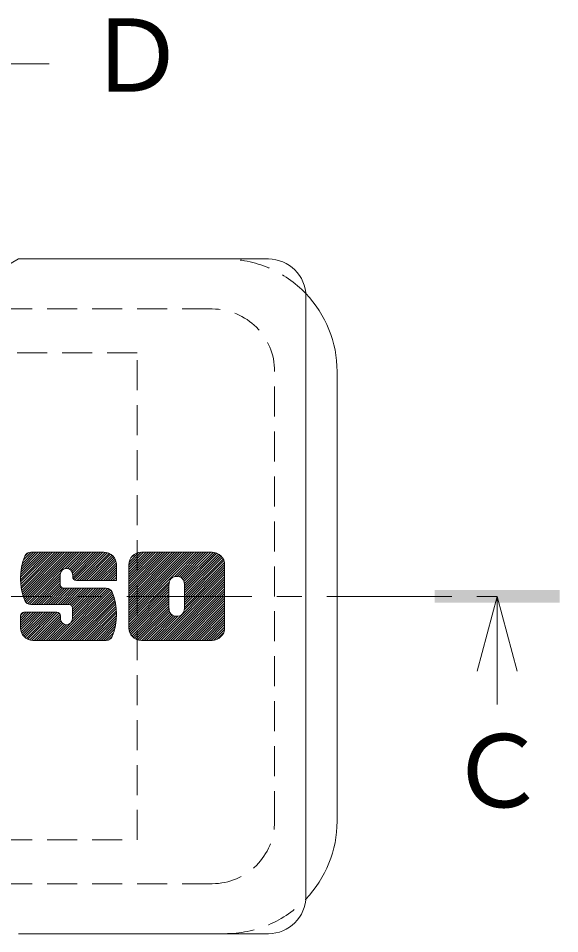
# Model space of a CAD drawing. Units: millimetres on the paper, enlarged 10 times, with parts at other scales. Extents: x -1532 to 1873, y -1939 to 1515.
# Drawn here: x 795.4 to 1012.1, y 1141.5 to 1507.8 of the extents above; entities that cross this region are included whole.
import ezdxf
from ezdxf.enums import TextEntityAlignment as Align

# ---------------------------------------------------------------- set-up
doc = ezdxf.new("R2010")
doc.units = ezdxf.units.MM
doc.header["$LTSCALE"] = 10
doc.linetypes.add('CHAIN1', pattern=[8, 5, -1, 1, -1])
doc.linetypes.add('DASHED1', pattern=[1.8, 1.2, -0.6])
for name, color, linetype, lineweight in [('D-5', 7, 'Continuous', 9), ('D-7', 6, 'Continuous', 9), ('D-8', 4, 'Continuous', 9)]:
    doc.layers.add(name, color=color, linetype=linetype, lineweight=lineweight)
doc.styles.add('ＭＳ ゴシック', font='')
doc.styles.get('ＭＳ ゴシック').set_extended_font_data('MS Gothic')

msp = doc.modelspace()

# ---------------------------------------------------------------- linework, layer by layer
at = {"layer": 'D-5', "color": 4}
for p, q in [((753, 1489.63), (807.7, 1489.63)), ((987.09, 1276.52), (979.09, 1246.52)), ((987.09, 1276.52), (987.09, 1233.28)), ((987.09, 1276.52), (995.09, 1246.52))]:
    msp.add_line(p, q, dxfattribs=at)
at = {"layer": 'D-5', "color": 4, "linetype": 'CHAIN1'}
msp.add_line((518.91, 1276.52), (987.09, 1276.52), dxfattribs=at)
at = {"layer": 'D-5', "color": 4}
msp.add_solid([(962.09, 1274.02), (1012.09, 1274.02), (962.09, 1279.02), (1012.09, 1279.02)], dxfattribs=at)
at = {"layer": 'D-7'}
for p, q in [((778, 1401.52), (795.5, 1411.52)), ((895.5, 1411.52), (795.5, 1411.52)), ((910.5, 1156.52), (910.5, 1396.52)), ((923, 1186.52), (923, 1366.52)), ((796.26, 1284.13), (806.27, 1294.14)), ((796.27, 1283.17), (807.23, 1294.14)), ((796.3, 1285.13), (805.32, 1294.14)), ((796.31, 1282.26), (808.19, 1294.14)), ((796.38, 1281.37), (809.15, 1294.14)), ((796.39, 1286.18), (804.36, 1294.14)), ((796.49, 1280.52), (810.11, 1294.14)), ((796.54, 1287.28), (803.4, 1294.14)), ((796.62, 1279.69), (811.07, 1294.14)), ((796.76, 1288.46), (802.44, 1294.14)), ((796.78, 1278.89), (812.03, 1294.14)), ((796.96, 1278.12), (812.99, 1294.14)), ((797.06, 1289.72), (801.48, 1294.14)), ((797.16, 1277.36), (813.94, 1294.14)), ((797.39, 1276.63), (814.9, 1294.14)), ((797.49, 1291.11), (800.52, 1294.14)), ((797.64, 1275.92), (815.86, 1294.14)), ((797.9, 1275.22), (816.82, 1294.14)), ((798.08, 1292.66), (799.34, 1293.92)), ((798.2, 1274.56), (817.78, 1294.14)), ((798.62, 1274.02), (818.74, 1294.14)), ((799.17, 1273.61), (819.7, 1294.14)), ((829.7, 1294.14), (800.38, 1294.14)), ((814.16, 1287.64), (820.65, 1294.14)), ((815.13, 1287.66), (821.61, 1294.14)), ((815.84, 1287.41), (822.57, 1294.14)), ((816.4, 1287.01), (823.53, 1294.14)), ((816.82, 1286.48), (824.49, 1294.14)), ((817.1, 1285.79), (825.45, 1294.14)), ((817.17, 1284.9), (826.41, 1294.14)), ((817.21, 1283.98), (827.37, 1294.14)), ((817.53, 1283.35), (828.32, 1294.14)), ((818.08, 1282.94), (829.28, 1294.14)), ((818.91, 1282.82), (830.21, 1294.12)), ((819.87, 1282.82), (831.02, 1293.96)), ((820.83, 1282.82), (831.73, 1293.71)), ((821.79, 1282.82), (832.36, 1293.38)), ((839.61, 1289.14), (844.62, 1294.14)), ((839.61, 1288.18), (845.58, 1294.14)), ((839.61, 1287.22), (846.54, 1294.14)), ((839.61, 1286.26), (847.5, 1294.14)), ((839.61, 1285.3), (848.46, 1294.14)), ((839.61, 1284.34), (849.41, 1294.14)), ((839.61, 1283.38), (850.37, 1294.14)), ((839.61, 1282.42), (851.33, 1294.14)), ((839.61, 1281.47), (852.29, 1294.14)), ((839.61, 1280.51), (853.25, 1294.14)), ((839.61, 1279.55), (854.21, 1294.14)), ((839.61, 1278.59), (855.17, 1294.14)), ((839.61, 1277.63), (856.12, 1294.14)), ((839.61, 1276.67), (857.08, 1294.14)), ((839.61, 1275.71), (858.04, 1294.14)), ((839.61, 1274.76), (859, 1294.14)), ((839.61, 1273.8), (859.96, 1294.14)), ((839.61, 1272.84), (860.92, 1294.14)), ((839.61, 1271.88), (861.88, 1294.14)), ((839.61, 1270.92), (862.84, 1294.14)), ((839.61, 1269.96), (863.79, 1294.14)), ((839.61, 1269), (864.75, 1294.14)), ((839.61, 1268.05), (865.71, 1294.14)), ((839.61, 1267.09), (866.67, 1294.14)), ((839.74, 1290.22), (843.54, 1294.02)), ((840.46, 1291.89), (841.86, 1293.3)), ((872.97, 1294.14), (844.65, 1294.14)), ((857.87, 1284.38), (867.63, 1294.14)), ((858.97, 1284.52), (868.59, 1294.14)), ((859.78, 1284.37), (869.55, 1294.14)), ((860.43, 1284.07), (870.5, 1294.14)), ((860.97, 1283.65), (871.46, 1294.14)), ((861.4, 1283.12), (872.42, 1294.14)), ((861.71, 1282.48), (873.37, 1294.13)), ((861.88, 1281.68), (874.19, 1293.99)), ((861.89, 1280.74), (874.91, 1293.75)), ((861.89, 1279.78), (875.55, 1293.43)), ((822.75, 1282.82), (832.91, 1292.98)), ((823.71, 1282.82), (833.41, 1292.51)), ((824.67, 1282.82), (833.83, 1291.98)), ((825.63, 1282.82), (834.19, 1291.38)), ((826.58, 1282.82), (834.47, 1290.7)), ((827.54, 1282.82), (834.66, 1289.94)), ((861.89, 1278.82), (876.11, 1293.04)), ((861.89, 1277.86), (876.61, 1292.58)), ((861.89, 1276.9), (877.05, 1292.06)), ((861.89, 1275.94), (877.41, 1291.46)), ((861.89, 1274.98), (877.71, 1290.8)), ((861.89, 1274.02), (877.91, 1290.05)), ((828.5, 1282.82), (834.73, 1289.04)), ((829.46, 1282.82), (834.73, 1288.09)), ((830.42, 1282.82), (834.73, 1287.13)), ((831.38, 1282.82), (834.73, 1286.17)), ((834.73, 1289.11), (834.73, 1282.82)), ((839.61, 1263.94), (839.61, 1289.11)), ((850.6, 1258.9), (878, 1286.3)), ((861.85, 1271.11), (878, 1287.26)), ((861.89, 1273.07), (878, 1289.17)), ((861.89, 1272.11), (878, 1288.22)), ((878, 1289.11), (878, 1263.94)), ((799.87, 1273.36), (812.25, 1285.74)), ((800.78, 1273.3), (812.2, 1284.73)), ((801.73, 1273.3), (812.2, 1283.77)), ((802.69, 1273.3), (812.2, 1282.81)), ((812.2, 1281.24), (812.2, 1285.21)), ((817.17, 1284.33), (817.17, 1285.21)), ((818.68, 1282.82), (834.73, 1282.82)), ((832.34, 1282.82), (834.73, 1285.21)), ((833.29, 1282.82), (834.73, 1284.25)), ((834.25, 1282.82), (834.73, 1283.29)), ((839.61, 1266.13), (855.87, 1282.38)), ((851.56, 1258.9), (878, 1285.34)), ((852.52, 1258.9), (878, 1284.38)), ((853.48, 1258.9), (878, 1283.42)), ((854.44, 1258.9), (878, 1282.46)), ((803.65, 1273.3), (812.2, 1281.85)), ((804.61, 1273.3), (812.23, 1280.92)), ((805.57, 1273.3), (812.54, 1280.28)), ((806.53, 1273.3), (813.09, 1279.86)), ((807.49, 1273.3), (813.91, 1279.73)), ((808.45, 1273.3), (814.87, 1279.73)), ((809.4, 1273.3), (815.83, 1279.73)), ((810.34, 1258.9), (831.12, 1279.68)), ((810.36, 1273.3), (816.79, 1279.73)), ((811.3, 1258.9), (831.82, 1279.42)), ((811.32, 1273.3), (817.75, 1279.73)), ((812.26, 1258.9), (832.37, 1279.02)), ((812.28, 1273.3), (818.71, 1279.73)), ((813.22, 1258.9), (832.79, 1278.48)), ((813.24, 1273.3), (819.66, 1279.73)), ((813.71, 1279.73), (830.61, 1279.73)), ((814.2, 1273.3), (820.62, 1279.73)), ((815.16, 1273.3), (821.58, 1279.73)), ((816.04, 1273.23), (822.54, 1279.73)), ((816.59, 1266.11), (830.21, 1279.73)), ((816.63, 1272.87), (823.5, 1279.73)), ((817, 1272.27), (824.46, 1279.73)), ((817.08, 1271.39), (825.42, 1279.73)), ((817.08, 1270.44), (826.38, 1279.73)), ((817.08, 1269.48), (827.33, 1279.73)), ((817.08, 1268.52), (828.29, 1279.73)), ((817.08, 1267.56), (829.25, 1279.73)), ((839.61, 1265.17), (855.72, 1281.28)), ((839.61, 1264.21), (855.72, 1280.32)), ((839.66, 1263.29), (855.72, 1279.36)), ((855.4, 1258.9), (878, 1281.51)), ((855.72, 1271.6), (855.72, 1281.44)), ((856.36, 1258.9), (878, 1280.55)), ((857.31, 1258.9), (878, 1279.59)), ((858.27, 1258.9), (878, 1278.63)), ((861.89, 1271.6), (861.89, 1281.44)), ((814.18, 1258.9), (833.09, 1277.82)), ((815.13, 1258.9), (833.35, 1277.12)), ((816.09, 1258.9), (833.6, 1276.41)), ((817.05, 1258.9), (833.83, 1275.68)), ((818.01, 1258.9), (834.03, 1274.92)), ((839.82, 1262.5), (855.72, 1278.4)), ((840.09, 1261.81), (855.72, 1277.44)), ((840.43, 1261.19), (855.72, 1276.48)), ((840.84, 1260.64), (855.72, 1275.53)), ((859.23, 1258.9), (878, 1277.67)), ((860.19, 1258.9), (878, 1276.71)), ((861.15, 1258.9), (878, 1275.75)), ((862.11, 1258.9), (878, 1274.79)), ((815.57, 1273.3), (800.38, 1273.3)), ((817.08, 1271.79), (817.08, 1267.56)), ((818.97, 1258.9), (834.21, 1274.15)), ((819.93, 1258.9), (834.37, 1273.35)), ((820.89, 1258.9), (834.5, 1272.52)), ((821.84, 1258.9), (834.61, 1271.67)), ((841.32, 1260.16), (855.72, 1274.57)), ((841.86, 1259.75), (855.72, 1273.61)), ((842.47, 1259.4), (855.72, 1272.65)), ((843.16, 1259.13), (855.72, 1271.69)), ((863.07, 1258.9), (878, 1273.84)), ((864.03, 1258.9), (878, 1272.88)), ((864.98, 1258.9), (878, 1271.92)), ((796.26, 1267.83), (798.56, 1270.13)), ((796.26, 1266.87), (799.52, 1270.13)), ((796.26, 1265.91), (800.48, 1270.13)), ((796.26, 1264.95), (801.44, 1270.13)), ((796.26, 1264), (802.4, 1270.13)), ((796.26, 1268.62), (796.26, 1263.94)), ((796.27, 1268.8), (797.6, 1270.12)), ((796.33, 1263.11), (803.36, 1270.13)), ((796.52, 1262.34), (804.32, 1270.13)), ((796.8, 1261.66), (805.27, 1270.13)), ((797.16, 1261.06), (806.23, 1270.13)), ((797.59, 1260.53), (807.19, 1270.13)), ((797.77, 1270.13), (810.77, 1270.13)), ((798.08, 1260.06), (808.15, 1270.13)), ((798.64, 1259.66), (809.11, 1270.13)), ((799.26, 1259.33), (810.07, 1270.13)), ((799.97, 1259.08), (811.01, 1270.12)), ((800.78, 1258.93), (811.68, 1269.83)), ((801.71, 1258.9), (812.12, 1269.31)), ((802.67, 1258.9), (812.28, 1268.51)), ((803.63, 1258.9), (812.28, 1267.56)), ((812.28, 1268.62), (812.28, 1267.56)), ((822.8, 1258.9), (834.68, 1270.78)), ((823.76, 1258.9), (834.72, 1269.87)), ((824.72, 1258.9), (834.73, 1268.91)), ((825.68, 1258.9), (834.69, 1267.91)), ((843.94, 1258.95), (855.82, 1270.83)), ((844.85, 1258.9), (856.09, 1270.14)), ((845.81, 1258.9), (856.48, 1269.57)), ((846.77, 1258.9), (856.98, 1269.11)), ((847.73, 1258.9), (857.59, 1268.77)), ((848.69, 1258.9), (858.34, 1268.55)), ((849.65, 1258.9), (859.3, 1268.56)), ((865.94, 1258.9), (878, 1270.96)), ((866.9, 1258.9), (878, 1270)), ((867.86, 1258.9), (878, 1269.04)), ((868.82, 1258.9), (878, 1268.08)), ((804.59, 1258.9), (812.43, 1266.74)), ((805.55, 1258.9), (812.77, 1266.12)), ((806.51, 1258.9), (813.25, 1265.64)), ((807.46, 1258.9), (813.87, 1265.31)), ((808.42, 1258.9), (814.69, 1265.16)), ((809.38, 1258.9), (816.13, 1265.65)), ((826.64, 1258.9), (834.6, 1266.86)), ((827.6, 1258.9), (834.45, 1265.76)), ((828.56, 1258.9), (834.23, 1264.58)), ((869.78, 1258.9), (878, 1267.13)), ((870.74, 1258.9), (878, 1266.17)), ((871.69, 1258.9), (878, 1265.21)), ((872.65, 1258.9), (878, 1264.25)), ((829.51, 1258.9), (833.93, 1263.32)), ((830.47, 1258.9), (833.5, 1261.93)), ((831.66, 1259.13), (832.9, 1260.38)), ((873.66, 1258.95), (877.95, 1263.24)), ((875, 1259.33), (877.57, 1261.9)), ((830.61, 1258.9), (801.29, 1258.9)), ((872.97, 1258.9), (844.65, 1258.9)), ((795.5, 1141.52), (895.5, 1141.52))]:
    msp.add_line(p, q, dxfattribs=at)
at = {"layer": 'D-7', "linetype": 'DASHED1'}
for p, q in [((873, 1391.52), (753, 1391.52)), ((898, 1186.52), (898, 1366.52)), ((873, 1161.52), (753, 1161.52))]:
    msp.add_line(p, q, dxfattribs=at)
for centre, radius, start, end in [((878, 1366.52), 45, 43.8452, 90), ((873, 1366.52), 25, 0, 90), ((873, 1186.52), 25, 270, 0), ((878, 1186.52), 45, 270, 316.1547)]:
    msp.add_arc(centre, radius, start, end, dxfattribs=at)
at = {"layer": 'D-7'}
for centre, radius, start, end in [((895.5, 1396.52), 15, 0, 90), ((878, 1366.52), 45, 0, 43.8452), ((800.38, 1291.63), 2.52, 90, 157.1011), ((829.7, 1289.11), 5.03, 0, 90), ((844.65, 1289.11), 5.03, 90, 180), ((872.97, 1289.11), 5.03, 0, 90), ((819.08, 1283.72), 22.82, 157.1011, 202.8989), ((814.68, 1285.21), 2.48, 0, 180), ((818.68, 1284.33), 1.51, 180, 270), ((858.81, 1281.44), 3.08, 0, 180), ((813.71, 1281.24), 1.51, 180, 270), ((830.61, 1277.21), 2.52, 22.908, 90), ((800.38, 1275.82), 2.52, 202.8989, 270), ((811.93, 1269.32), 22.8, 337.092, 22.908), ((815.57, 1271.79), 1.51, 0, 90), ((858.81, 1271.6), 3.08, 180, 0), ((797.77, 1268.62), 1.51, 90, 180), ((810.77, 1268.62), 1.51, 0, 90), ((814.68, 1267.56), 2.4, 180, 0), ((801.29, 1263.94), 5.03, 180, 270), ((844.65, 1263.94), 5.03, 180, 270), ((872.97, 1263.94), 5.03, 270, 0), ((830.61, 1261.42), 2.52, 270, 337.092), ((878, 1186.52), 45, 316.1547, 0), ((895.5, 1156.52), 15, 270, 0)]:
    msp.add_arc(centre, radius, start, end, dxfattribs=at)
at = {"layer": 'D-8', "linetype": 'DASHED1'}
for p, q in [((843, 1374.02), (663, 1374.02)), ((843, 1179.02), (843, 1374.02)), ((663, 1179.02), (843, 1179.02))]:
    msp.add_line(p, q, dxfattribs=at)

# ---------------------------------------------------------------- texts
at = {"layer": 'D-5', "color": 2, "style": 'ＭＳ ゴシック'}
for s, p in [('Ｄ', (822.7, 1469.63)), ('Ｃ', (967.09, 1183.28))]:
    msp.add_text(s, height=29.33, dxfattribs=at).set_placement(p, align=Align.BOTTOM_LEFT)

doc.saveas('drawing.dxf')
